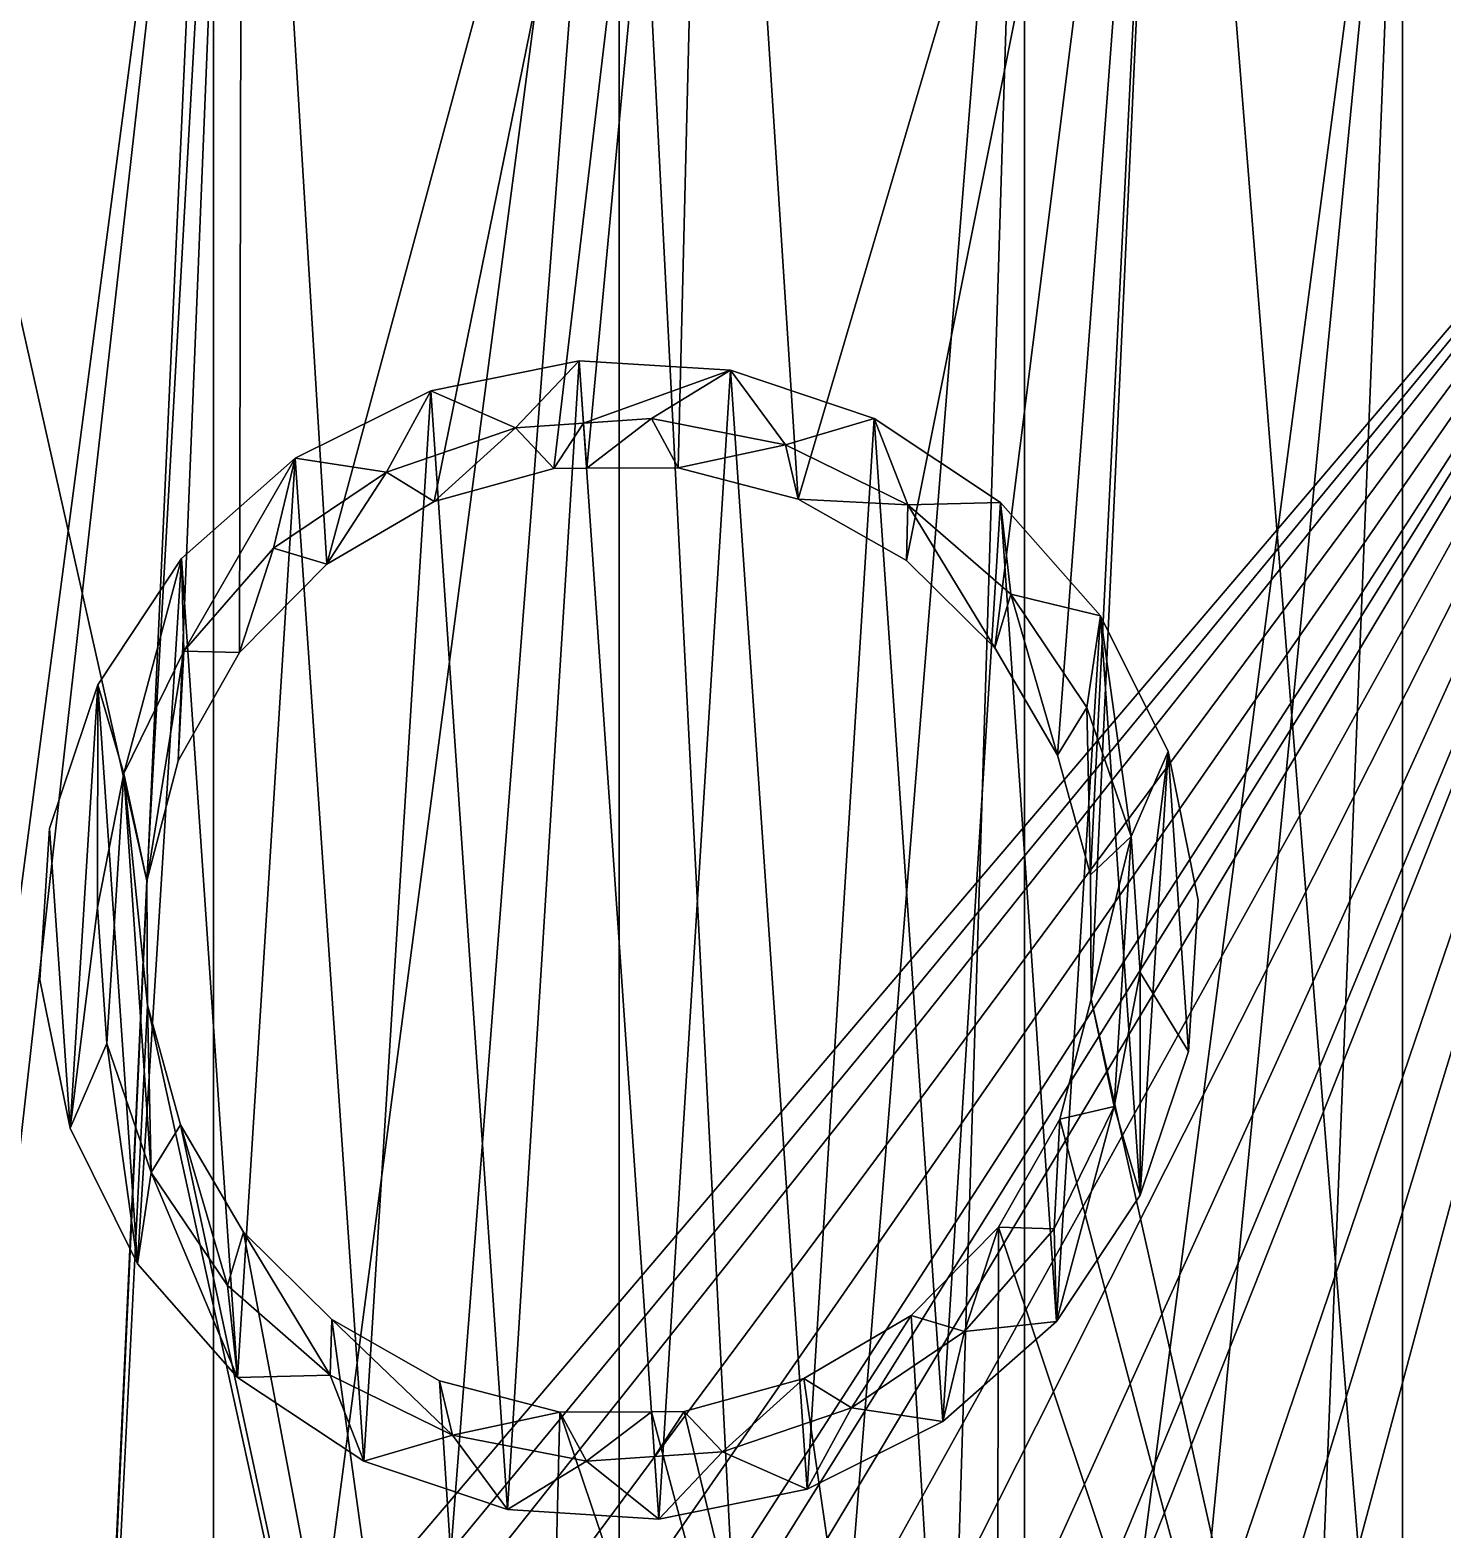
# Model space of a CAD drawing. Extents: x 3092.9 to 3123.9, y 4722.9 to 4753.9.
# Drawn here: x 3103.29 to 3115.47, y 4733.27 to 4746.2 of the extents above; entities that cross this region are included whole.
import ezdxf

# ---------------------------------------------------------------- set-up
doc = ezdxf.new("R2010")
doc.units = 0
doc.header["$MEASUREMENT"] = 0
doc.layers.add('LAYER14', color=7, linetype='Continuous')

msp = doc.modelspace()

# ---------------------------------------------------------------- linework, layer by layer
at = {"layer": 'LAYER14'}
for points in [[(3105.855, 4741.593, 15.017), (3105.129, 4753.527, 15.017), (3109.167, 4753.85, 15.017), (3105.855, 4741.593, 15.017)], [(3105.855, 4741.593, 15.017), (3109.167, 4753.85, 15.017), (3106.78, 4742.134, 15.017), (3105.855, 4741.593, 15.017)], [(3106.78, 4742.134, 15.017), (3109.167, 4753.85, 15.017), (3107.813, 4742.418, 15.017), (3106.78, 4742.134, 15.017)], [(3107.813, 4742.418, 15.017), (3109.167, 4753.85, 15.017), (3108.096, 4742.42, 15.017), (3107.813, 4742.418, 15.017)], [(3108.096, 4742.42, 15.017), (3109.167, 4753.85, 15.017), (3108.885, 4742.425, 15.017), (3108.096, 4742.42, 15.017)], [(3108.885, 4742.425, 15.017), (3109.167, 4753.85, 15.017), (3109.921, 4742.154, 15.017), (3108.885, 4742.425, 15.017)], [(3109.921, 4742.154, 15.017), (3109.167, 4753.85, 15.017), (3113.152, 4753.116, 15.017), (3109.921, 4742.154, 15.017)], [(3104.302, 4738.862, 15.017), (3101.313, 4752.169, 15.017), (3105.129, 4753.527, 15.017), (3104.302, 4738.862, 15.017)], [(3104.302, 4738.862, 15.017), (3105.129, 4753.527, 15.017), (3104.573, 4739.898, 15.017), (3104.302, 4738.862, 15.017)], [(3104.573, 4739.898, 15.017), (3105.129, 4753.527, 15.017), (3105.103, 4740.83, 15.017), (3104.573, 4739.898, 15.017)], [(3105.103, 4740.83, 15.017), (3105.129, 4753.527, 15.017), (3105.855, 4741.593, 15.017), (3105.103, 4740.83, 15.017)], [(3109.921, 4742.154, 15.017), (3113.152, 4753.116, 15.017), (3110.853, 4741.625, 15.017), (3109.921, 4742.154, 15.017)], [(3110.853, 4741.625, 15.017), (3113.152, 4753.116, 15.017), (3111.615, 4740.872, 15.017), (3110.853, 4741.625, 15.017)], [(3111.615, 4740.872, 15.017), (3113.152, 4753.116, 15.017), (3112.157, 4739.947, 15.017), (3111.615, 4740.872, 15.017)], [(3112.157, 4739.947, 15.017), (3113.152, 4753.116, 15.017), (3112.441, 4738.914, 15.017), (3112.157, 4739.947, 15.017)], [(3112.441, 4738.914, 15.017), (3113.152, 4753.116, 15.017), (3112.448, 4737.842, 15.017), (3112.441, 4738.914, 15.017)], [(3115.437, 4724.535, 15.017), (3112.448, 4737.842, 15.017), (3113.152, 4753.116, 15.017), (3115.437, 4724.535, 15.017)], [(3115.437, 4724.535, 15.017), (3113.152, 4753.116, 15.017), (3116.81, 4751.377, 15.017), (3115.437, 4724.535, 15.017)], [(3099.94, 4725.327, 15.017), (3101.313, 4752.169, 15.017), (3103.598, 4723.588, 15.017), (3099.94, 4725.327, 15.017)], [(3103.598, 4723.588, 15.017), (3101.313, 4752.169, 15.017), (3104.302, 4738.862, 15.017), (3103.598, 4723.588, 15.017)], [(3104.877, 4751.407, 17.52), (3104.877, 4725.297, 17.52), (3108.375, 4751.868, 17.52), (3104.877, 4751.407, 17.52)], [(3108.375, 4751.868, 17.52), (3104.877, 4725.297, 17.52), (3106.31, 4725.108, 17.52), (3108.375, 4751.868, 17.52)], [(3108.375, 4751.868, 17.52), (3106.31, 4725.108, 17.52), (3108.375, 4724.837, 17.52), (3108.375, 4751.868, 17.52)], [(3108.375, 4751.868, 17.52), (3108.375, 4724.837, 17.52), (3109.751, 4725.018, 17.52), (3108.375, 4751.868, 17.52)], [(3108.375, 4751.868, 17.52), (3109.751, 4725.018, 17.52), (3111.873, 4751.407, 17.52), (3108.375, 4751.868, 17.52)], [(3101.617, 4750.057, 17.52), (3101.617, 4726.647, 17.52), (3104.877, 4751.407, 17.52), (3101.617, 4750.057, 17.52)], [(3104.877, 4751.407, 17.52), (3101.617, 4726.647, 17.52), (3102.068, 4726.46, 17.52), (3104.877, 4751.407, 17.52)], [(3104.877, 4751.407, 17.52), (3102.068, 4726.46, 17.52), (3103.708, 4725.782, 17.52), (3104.877, 4751.407, 17.52)], [(3104.877, 4751.407, 17.52), (3103.708, 4725.782, 17.52), (3104.877, 4725.297, 17.52), (3104.877, 4751.407, 17.52)], [(3111.873, 4751.407, 17.52), (3109.751, 4725.018, 17.52), (3111.062, 4725.19, 17.52), (3111.873, 4751.407, 17.52)], [(3111.873, 4751.407, 17.52), (3111.062, 4725.19, 17.52), (3111.873, 4725.297, 17.52), (3111.873, 4751.407, 17.52)], [(3111.873, 4751.407, 17.52), (3111.873, 4725.297, 17.52), (3115.133, 4750.057, 17.52), (3111.873, 4751.407, 17.52)], [(3115.437, 4724.535, 15.017), (3116.81, 4751.377, 15.017), (3118.773, 4726.833, 15.017), (3115.437, 4724.535, 15.017)], [(3101.617, 4750.057, 17.019), (3101.283, 4726.904, 17.019), (3118.522, 4747.14, 17.019), (3101.617, 4750.057, 17.019)], [(3115.133, 4750.057, 17.52), (3111.873, 4725.297, 17.52), (3112.746, 4725.659, 17.52), (3115.133, 4750.057, 17.52)], [(3115.133, 4750.057, 17.52), (3112.746, 4725.659, 17.52), (3114.18, 4726.253, 17.52), (3115.133, 4750.057, 17.52)], [(3115.133, 4750.057, 17.52), (3114.18, 4726.253, 17.52), (3115.133, 4726.647, 17.52), (3115.133, 4750.057, 17.52)], [(3115.133, 4750.057, 17.52), (3115.133, 4726.647, 17.52), (3117.932, 4747.909, 17.52), (3115.133, 4750.057, 17.52)], [(3117.932, 4747.909, 17.52), (3115.133, 4726.647, 17.52), (3115.509, 4726.936, 17.52), (3117.932, 4747.909, 17.52)], [(3101.617, 4726.647, 17.019), (3118.522, 4747.14, 17.019), (3101.283, 4726.904, 17.019), (3101.617, 4726.647, 17.019)], [(3118.522, 4747.14, 17.019), (3101.617, 4726.647, 17.019), (3102.068, 4726.46, 17.019), (3118.522, 4747.14, 17.019)], [(3118.522, 4747.14, 17.019), (3102.068, 4726.46, 17.019), (3102.901, 4726.116, 17.019), (3118.522, 4747.14, 17.019)], [(3118.522, 4747.14, 17.019), (3102.901, 4726.116, 17.019), (3103.708, 4725.782, 17.019), (3118.522, 4747.14, 17.019)], [(3118.522, 4747.14, 17.019), (3103.708, 4725.782, 17.019), (3104.518, 4725.446, 17.019), (3118.522, 4747.14, 17.019)], [(3118.522, 4747.14, 17.019), (3104.518, 4725.446, 17.019), (3104.877, 4725.297, 17.019), (3118.522, 4747.14, 17.019)], [(3118.522, 4747.14, 17.019), (3104.877, 4725.297, 17.019), (3105.405, 4725.228, 17.019), (3118.522, 4747.14, 17.019)], [(3118.522, 4747.14, 17.019), (3105.405, 4725.228, 17.019), (3106.31, 4725.108, 17.019), (3118.522, 4747.14, 17.019)], [(3118.522, 4747.14, 17.019), (3106.31, 4725.108, 17.019), (3107.338, 4724.973, 17.019), (3118.522, 4747.14, 17.019)], [(3118.522, 4747.14, 17.019), (3107.338, 4724.973, 17.019), (3108.375, 4724.837, 17.019), (3118.522, 4747.14, 17.019)], [(3118.522, 4747.14, 17.019), (3108.375, 4724.837, 17.019), (3109.312, 4724.96, 17.019), (3118.522, 4747.14, 17.019)], [(3118.522, 4747.14, 17.019), (3109.312, 4724.96, 17.019), (3109.751, 4725.018, 17.019), (3118.522, 4747.14, 17.019)], [(3118.522, 4747.14, 17.019), (3109.751, 4725.018, 17.019), (3111.062, 4725.19, 17.019), (3118.522, 4747.14, 17.019)], [(3118.522, 4747.14, 17.019), (3111.062, 4725.19, 17.019), (3111.873, 4725.297, 17.019), (3118.522, 4747.14, 17.019)], [(3118.522, 4747.14, 17.019), (3111.873, 4725.297, 17.019), (3112.746, 4725.659, 17.019), (3118.522, 4747.14, 17.019)], [(3118.522, 4747.14, 17.019), (3112.746, 4725.659, 17.019), (3114.18, 4726.253, 17.019), (3118.522, 4747.14, 17.019)], [(3118.522, 4747.14, 17.019), (3114.18, 4726.253, 17.019), (3115.133, 4726.647, 17.019), (3118.522, 4747.14, 17.019)], [(3118.522, 4747.14, 17.019), (3115.133, 4726.647, 17.019), (3115.509, 4726.936, 17.019), (3118.522, 4747.14, 17.019)], [(3107.414, 4733.439, 0), (3106.751, 4743.087, 0), (3108.032, 4743.346, 0), (3107.414, 4733.439, 0)], [(3106.751, 4743.087, 1.001), (3107.482, 4742.768, 1.001), (3108.032, 4743.346, 1.001), (3106.751, 4743.087, 1.001)], [(3106.751, 4743.087, 1.001), (3108.032, 4743.346, 0), (3106.751, 4743.087, 0), (3106.751, 4743.087, 1.001)], [(3108.032, 4743.346, 0), (3106.751, 4743.087, 1.001), (3108.032, 4743.346, 1.001), (3108.032, 4743.346, 0)], [(3107.414, 4733.439, 0), (3108.032, 4743.346, 0), (3108.718, 4733.358, 0), (3107.414, 4733.439, 0)], [(3108.032, 4743.346, 1.001), (3107.482, 4742.768, 1.001), (3108.069, 4742.808, 1.001), (3108.032, 4743.346, 1.001)], [(3108.718, 4733.358, 0), (3108.032, 4743.346, 0), (3109.336, 4743.265, 0), (3108.718, 4733.358, 0)], [(3108.032, 4743.346, 1.001), (3108.069, 4742.808, 1.001), (3109.336, 4743.265, 1.001), (3108.032, 4743.346, 1.001)], [(3108.032, 4743.346, 1.001), (3109.336, 4743.265, 0), (3108.032, 4743.346, 0), (3108.032, 4743.346, 1.001)], [(3109.336, 4743.265, 0), (3108.032, 4743.346, 1.001), (3109.336, 4743.265, 1.001), (3109.336, 4743.265, 0)], [(3109.336, 4743.265, 1.001), (3108.069, 4742.808, 1.001), (3108.656, 4742.849, 1.001), (3109.336, 4743.265, 1.001)], [(3109.336, 4743.265, 1.001), (3108.656, 4742.849, 1.001), (3109.81, 4742.623, 1.001), (3109.336, 4743.265, 1.001)], [(3108.718, 4733.358, 0), (3109.336, 4743.265, 0), (3109.999, 4733.617, 0), (3108.718, 4733.358, 0)], [(3109.999, 4733.617, 0), (3109.336, 4743.265, 0), (3110.575, 4742.849, 0), (3109.999, 4733.617, 0)], [(3109.336, 4743.265, 1.001), (3109.81, 4742.623, 1.001), (3110.575, 4742.849, 1.001), (3109.336, 4743.265, 1.001)], [(3109.336, 4743.265, 1.001), (3110.575, 4742.849, 0), (3109.336, 4743.265, 0), (3109.336, 4743.265, 1.001)], [(3110.575, 4742.849, 0), (3109.336, 4743.265, 1.001), (3110.575, 4742.849, 1.001), (3110.575, 4742.849, 0)], [(3106.175, 4733.856, 0), (3105.581, 4742.506, 0), (3106.751, 4743.087, 0), (3106.175, 4733.856, 0)], [(3105.581, 4742.506, 1.001), (3106.37, 4742.387, 1.001), (3106.751, 4743.087, 1.001), (3105.581, 4742.506, 1.001)], [(3105.581, 4742.506, 1.001), (3106.751, 4743.087, 0), (3105.581, 4742.506, 0), (3105.581, 4742.506, 1.001)], [(3106.751, 4743.087, 0), (3105.581, 4742.506, 1.001), (3106.751, 4743.087, 1.001), (3106.751, 4743.087, 0)], [(3106.175, 4733.856, 0), (3106.751, 4743.087, 0), (3107.414, 4733.439, 0), (3106.175, 4733.856, 0)], [(3106.751, 4743.087, 1.001), (3106.37, 4742.387, 1.001), (3107.482, 4742.768, 1.001), (3106.751, 4743.087, 1.001)], [(3108.069, 4742.808, 2.002), (3108.096, 4742.42, 2.002), (3108.656, 4742.849, 2.002), (3108.069, 4742.808, 2.002)], [(3108.069, 4742.808, 2.002), (3108.656, 4742.849, 1.001), (3108.069, 4742.808, 1.001), (3108.069, 4742.808, 2.002)], [(3108.656, 4742.849, 1.001), (3108.069, 4742.808, 2.002), (3108.656, 4742.849, 2.002), (3108.656, 4742.849, 1.001)], [(3108.656, 4742.849, 2.002), (3108.096, 4742.42, 2.002), (3108.885, 4742.425, 2.002), (3108.656, 4742.849, 2.002)], [(3108.656, 4742.849, 2.002), (3108.885, 4742.425, 2.002), (3109.81, 4742.623, 2.002), (3108.656, 4742.849, 2.002)], [(3108.656, 4742.849, 2.002), (3109.81, 4742.623, 1.001), (3108.656, 4742.849, 1.001), (3108.656, 4742.849, 2.002)], [(3109.81, 4742.623, 1.001), (3108.656, 4742.849, 2.002), (3109.81, 4742.623, 2.002), (3109.81, 4742.623, 1.001)], [(3110.575, 4742.849, 1.001), (3109.81, 4742.623, 1.001), (3110.866, 4742.106, 1.001), (3110.575, 4742.849, 1.001)], [(3109.999, 4733.617, 0), (3110.575, 4742.849, 0), (3111.169, 4734.199, 0), (3109.999, 4733.617, 0)], [(3111.169, 4734.199, 0), (3110.575, 4742.849, 0), (3111.664, 4742.126, 0), (3111.169, 4734.199, 0)], [(3110.575, 4742.849, 1.001), (3110.866, 4742.106, 1.001), (3111.664, 4742.126, 1.001), (3110.575, 4742.849, 1.001)], [(3110.575, 4742.849, 1.001), (3111.664, 4742.126, 0), (3110.575, 4742.849, 0), (3110.575, 4742.849, 1.001)], [(3111.664, 4742.126, 0), (3110.575, 4742.849, 1.001), (3111.664, 4742.126, 1.001), (3111.664, 4742.126, 0)], [(3106.37, 4742.387, 2.002), (3106.78, 4742.134, 2.002), (3107.482, 4742.768, 2.002), (3106.37, 4742.387, 2.002)], [(3106.37, 4742.387, 2.002), (3107.482, 4742.768, 1.001), (3106.37, 4742.387, 1.001), (3106.37, 4742.387, 2.002)], [(3107.482, 4742.768, 1.001), (3106.37, 4742.387, 2.002), (3107.482, 4742.768, 2.002), (3107.482, 4742.768, 1.001)], [(3107.482, 4742.768, 2.002), (3106.78, 4742.134, 2.002), (3107.813, 4742.418, 2.002), (3107.482, 4742.768, 2.002)], [(3107.482, 4742.768, 2.002), (3107.813, 4742.418, 2.002), (3108.069, 4742.808, 2.002), (3107.482, 4742.768, 2.002)], [(3107.482, 4742.768, 2.002), (3108.069, 4742.808, 1.001), (3107.482, 4742.768, 1.001), (3107.482, 4742.768, 2.002)], [(3108.069, 4742.808, 1.001), (3107.482, 4742.768, 2.002), (3108.069, 4742.808, 2.002), (3108.069, 4742.808, 1.001)], [(3108.069, 4742.808, 2.002), (3107.813, 4742.418, 2.002), (3108.096, 4742.42, 2.002), (3108.069, 4742.808, 2.002)], [(3109.81, 4742.623, 2.002), (3108.885, 4742.425, 2.002), (3109.921, 4742.154, 2.002), (3109.81, 4742.623, 2.002)], [(3109.81, 4742.623, 2.002), (3109.921, 4742.154, 2.002), (3110.866, 4742.106, 2.002), (3109.81, 4742.623, 2.002)], [(3109.81, 4742.623, 2.002), (3110.866, 4742.106, 1.001), (3109.81, 4742.623, 1.001), (3109.81, 4742.623, 2.002)], [(3110.866, 4742.106, 1.001), (3109.81, 4742.623, 2.002), (3110.866, 4742.106, 2.002), (3110.866, 4742.106, 1.001)], [(3105.086, 4734.579, 0), (3104.601, 4741.641, 0), (3105.581, 4742.506, 0), (3105.086, 4734.579, 0)], [(3104.601, 4741.641, 1.001), (3104.621, 4740.843, 1.001), (3105.581, 4742.506, 1.001), (3104.601, 4741.641, 1.001)], [(3104.601, 4741.641, 1.001), (3105.581, 4742.506, 0), (3104.601, 4741.641, 0), (3104.601, 4741.641, 1.001)], [(3105.581, 4742.506, 0), (3104.601, 4741.641, 1.001), (3105.581, 4742.506, 1.001), (3105.581, 4742.506, 0)], [(3105.581, 4742.506, 1.001), (3104.621, 4740.843, 1.001), (3105.394, 4741.73, 1.001), (3105.581, 4742.506, 1.001)], [(3105.086, 4734.579, 0), (3105.581, 4742.506, 0), (3106.175, 4733.856, 0), (3105.086, 4734.579, 0)], [(3105.581, 4742.506, 1.001), (3105.394, 4741.73, 1.001), (3106.37, 4742.387, 1.001), (3105.581, 4742.506, 1.001)], [(3105.394, 4741.73, 2.002), (3105.855, 4741.593, 2.002), (3106.37, 4742.387, 2.002), (3105.394, 4741.73, 2.002)], [(3105.394, 4741.73, 2.002), (3106.37, 4742.387, 1.001), (3105.394, 4741.73, 1.001), (3105.394, 4741.73, 2.002)], [(3106.37, 4742.387, 1.001), (3105.394, 4741.73, 2.002), (3106.37, 4742.387, 2.002), (3106.37, 4742.387, 1.001)], [(3106.37, 4742.387, 2.002), (3105.855, 4741.593, 2.002), (3106.78, 4742.134, 2.002), (3106.37, 4742.387, 2.002)], [(3106.78, 4742.134, 15.017), (3107.813, 4742.418, 2.002), (3106.78, 4742.134, 2.002), (3106.78, 4742.134, 15.017)], [(3107.813, 4742.418, 2.002), (3106.78, 4742.134, 15.017), (3107.813, 4742.418, 15.017), (3107.813, 4742.418, 2.002)], [(3107.813, 4742.418, 15.017), (3108.096, 4742.42, 2.002), (3107.813, 4742.418, 2.002), (3107.813, 4742.418, 15.017)], [(3108.096, 4742.42, 2.002), (3107.813, 4742.418, 15.017), (3108.096, 4742.42, 15.017), (3108.096, 4742.42, 2.002)], [(3108.096, 4742.42, 15.017), (3108.885, 4742.425, 2.002), (3108.096, 4742.42, 2.002), (3108.096, 4742.42, 15.017)], [(3108.885, 4742.425, 2.002), (3108.096, 4742.42, 15.017), (3108.885, 4742.425, 15.017), (3108.885, 4742.425, 2.002)], [(3108.885, 4742.425, 15.017), (3109.921, 4742.154, 2.002), (3108.885, 4742.425, 2.002), (3108.885, 4742.425, 15.017)], [(3109.921, 4742.154, 2.002), (3108.885, 4742.425, 15.017), (3109.921, 4742.154, 15.017), (3109.921, 4742.154, 2.002)], [(3105.855, 4741.593, 15.017), (3106.78, 4742.134, 2.002), (3105.855, 4741.593, 2.002), (3105.855, 4741.593, 15.017)], [(3106.78, 4742.134, 2.002), (3105.855, 4741.593, 15.017), (3106.78, 4742.134, 15.017), (3106.78, 4742.134, 2.002)], [(3110.866, 4742.106, 2.002), (3109.921, 4742.154, 2.002), (3110.853, 4741.625, 2.002), (3110.866, 4742.106, 2.002)], [(3109.921, 4742.154, 15.017), (3110.853, 4741.625, 2.002), (3109.921, 4742.154, 2.002), (3109.921, 4742.154, 15.017)], [(3110.853, 4741.625, 2.002), (3109.921, 4742.154, 15.017), (3110.853, 4741.625, 15.017), (3110.853, 4741.625, 2.002)], [(3110.866, 4742.106, 2.002), (3110.853, 4741.625, 2.002), (3111.615, 4740.872, 2.002), (3110.866, 4742.106, 2.002)], [(3111.664, 4742.126, 1.001), (3110.866, 4742.106, 1.001), (3111.753, 4741.333, 1.001), (3111.664, 4742.126, 1.001)], [(3110.866, 4742.106, 2.002), (3111.615, 4740.872, 2.002), (3111.753, 4741.333, 2.002), (3110.866, 4742.106, 2.002)], [(3110.866, 4742.106, 2.002), (3111.753, 4741.333, 1.001), (3110.866, 4742.106, 1.001), (3110.866, 4742.106, 2.002)], [(3111.753, 4741.333, 1.001), (3110.866, 4742.106, 2.002), (3111.753, 4741.333, 2.002), (3111.753, 4741.333, 1.001)], [(3111.169, 4734.199, 0), (3111.664, 4742.126, 0), (3112.148, 4735.063, 0), (3111.169, 4734.199, 0)], [(3112.148, 4735.063, 0), (3111.664, 4742.126, 0), (3112.528, 4741.146, 0), (3112.148, 4735.063, 0)], [(3111.664, 4742.126, 1.001), (3111.753, 4741.333, 1.001), (3112.528, 4741.146, 1.001), (3111.664, 4742.126, 1.001)], [(3111.664, 4742.126, 0), (3112.528, 4741.146, 1.001), (3112.528, 4741.146, 0), (3111.664, 4742.126, 0)], [(3112.528, 4741.146, 1.001), (3111.664, 4742.126, 0), (3111.664, 4742.126, 1.001), (3112.528, 4741.146, 1.001)], [(3104.621, 4740.843, 2.002), (3105.103, 4740.83, 2.002), (3105.394, 4741.73, 2.002), (3104.621, 4740.843, 2.002)], [(3105.394, 4741.73, 2.002), (3104.621, 4740.843, 1.001), (3104.621, 4740.843, 2.002), (3105.394, 4741.73, 2.002)], [(3104.621, 4740.843, 1.001), (3105.394, 4741.73, 2.002), (3105.394, 4741.73, 1.001), (3104.621, 4740.843, 1.001)], [(3105.394, 4741.73, 2.002), (3105.103, 4740.83, 2.002), (3105.855, 4741.593, 2.002), (3105.394, 4741.73, 2.002)], [(3104.221, 4735.558, 0), (3103.879, 4740.552, 0), (3104.601, 4741.641, 0), (3104.221, 4735.558, 0)], [(3103.879, 4740.552, 1.001), (3104.104, 4739.787, 1.001), (3104.601, 4741.641, 1.001), (3103.879, 4740.552, 1.001)], [(3104.601, 4741.641, 1.001), (3103.879, 4740.552, 0), (3103.879, 4740.552, 1.001), (3104.601, 4741.641, 1.001)], [(3103.879, 4740.552, 0), (3104.601, 4741.641, 1.001), (3104.601, 4741.641, 0), (3103.879, 4740.552, 0)], [(3104.601, 4741.641, 1.001), (3104.104, 4739.787, 1.001), (3104.621, 4740.843, 1.001), (3104.601, 4741.641, 1.001)], [(3104.221, 4735.558, 0), (3104.601, 4741.641, 0), (3105.086, 4734.579, 0), (3104.221, 4735.558, 0)], [(3105.855, 4741.593, 15.017), (3105.103, 4740.83, 2.002), (3105.103, 4740.83, 15.017), (3105.855, 4741.593, 15.017)], [(3105.103, 4740.83, 2.002), (3105.855, 4741.593, 15.017), (3105.855, 4741.593, 2.002), (3105.103, 4740.83, 2.002)], [(3110.853, 4741.625, 15.017), (3111.615, 4740.872, 2.002), (3110.853, 4741.625, 2.002), (3110.853, 4741.625, 15.017)], [(3111.615, 4740.872, 2.002), (3110.853, 4741.625, 15.017), (3111.615, 4740.872, 15.017), (3111.615, 4740.872, 2.002)], [(3111.753, 4741.333, 2.002), (3111.615, 4740.872, 2.002), (3112.157, 4739.947, 2.002), (3111.753, 4741.333, 2.002)], [(3112.528, 4741.146, 1.001), (3111.753, 4741.333, 1.001), (3112.409, 4740.357, 1.001), (3112.528, 4741.146, 1.001)], [(3111.753, 4741.333, 2.002), (3112.157, 4739.947, 2.002), (3112.409, 4740.357, 2.002), (3111.753, 4741.333, 2.002)], [(3111.753, 4741.333, 1.001), (3112.409, 4740.357, 2.002), (3112.409, 4740.357, 1.001), (3111.753, 4741.333, 1.001)], [(3112.409, 4740.357, 2.002), (3111.753, 4741.333, 1.001), (3111.753, 4741.333, 2.002), (3112.409, 4740.357, 2.002)], [(3112.148, 4735.063, 0), (3112.528, 4741.146, 0), (3112.871, 4736.152, 0), (3112.148, 4735.063, 0)], [(3112.528, 4741.146, 1.001), (3112.409, 4740.357, 1.001), (3112.791, 4739.245, 1.001), (3112.528, 4741.146, 1.001)], [(3112.871, 4736.152, 0), (3112.528, 4741.146, 0), (3113.11, 4739.976, 0), (3112.871, 4736.152, 0)], [(3112.528, 4741.146, 1.001), (3112.791, 4739.245, 1.001), (3113.11, 4739.976, 1.001), (3112.528, 4741.146, 1.001)], [(3112.528, 4741.146, 0), (3113.11, 4739.976, 1.001), (3113.11, 4739.976, 0), (3112.528, 4741.146, 0)], [(3113.11, 4739.976, 1.001), (3112.528, 4741.146, 0), (3112.528, 4741.146, 1.001), (3113.11, 4739.976, 1.001)], [(3104.302, 4738.862, 2.002), (3104.621, 4740.843, 2.002), (3104.104, 4739.787, 2.002), (3104.302, 4738.862, 2.002)], [(3104.621, 4740.843, 2.002), (3104.104, 4739.787, 1.001), (3104.104, 4739.787, 2.002), (3104.621, 4740.843, 2.002)], [(3104.104, 4739.787, 1.001), (3104.621, 4740.843, 2.002), (3104.621, 4740.843, 1.001), (3104.104, 4739.787, 1.001)], [(3104.621, 4740.843, 2.002), (3104.302, 4738.862, 2.002), (3104.573, 4739.898, 2.002), (3104.621, 4740.843, 2.002)], [(3104.621, 4740.843, 2.002), (3104.573, 4739.898, 2.002), (3105.103, 4740.83, 2.002), (3104.621, 4740.843, 2.002)], [(3105.103, 4740.83, 15.017), (3104.573, 4739.898, 2.002), (3104.573, 4739.898, 15.017), (3105.103, 4740.83, 15.017)], [(3104.573, 4739.898, 2.002), (3105.103, 4740.83, 15.017), (3105.103, 4740.83, 2.002), (3104.573, 4739.898, 2.002)], [(3111.615, 4740.872, 2.002), (3112.157, 4739.947, 15.017), (3112.157, 4739.947, 2.002), (3111.615, 4740.872, 2.002)], [(3112.157, 4739.947, 15.017), (3111.615, 4740.872, 2.002), (3111.615, 4740.872, 15.017), (3112.157, 4739.947, 15.017)], [(3103.64, 4736.729, 0), (3103.462, 4739.313, 0), (3103.879, 4740.552, 0), (3103.64, 4736.729, 0)], [(3103.462, 4739.313, 1.001), (3103.64, 4736.729, 1.001), (3103.879, 4740.552, 1.001), (3103.462, 4739.313, 1.001)], [(3103.879, 4740.552, 1.001), (3103.462, 4739.313, 0), (3103.462, 4739.313, 1.001), (3103.879, 4740.552, 1.001)], [(3103.462, 4739.313, 0), (3103.879, 4740.552, 1.001), (3103.879, 4740.552, 0), (3103.462, 4739.313, 0)], [(3103.64, 4736.729, 0), (3103.879, 4740.552, 0), (3104.221, 4735.558, 0), (3103.64, 4736.729, 0)], [(3103.879, 4740.552, 1.001), (3103.64, 4736.729, 1.001), (3103.878, 4738.633, 1.001), (3103.879, 4740.552, 1.001)], [(3103.879, 4740.552, 1.001), (3103.878, 4738.633, 1.001), (3104.104, 4739.787, 1.001), (3103.879, 4740.552, 1.001)], [(3112.409, 4740.357, 2.002), (3112.157, 4739.947, 2.002), (3112.441, 4738.914, 2.002), (3112.409, 4740.357, 2.002)], [(3112.409, 4740.357, 2.002), (3112.441, 4738.914, 2.002), (3112.791, 4739.245, 2.002), (3112.409, 4740.357, 2.002)], [(3112.409, 4740.357, 1.001), (3112.791, 4739.245, 2.002), (3112.791, 4739.245, 1.001), (3112.409, 4740.357, 1.001)], [(3112.791, 4739.245, 2.002), (3112.409, 4740.357, 1.001), (3112.409, 4740.357, 2.002), (3112.791, 4739.245, 2.002)], [(3113.11, 4739.976, 1.001), (3112.791, 4739.245, 1.001), (3112.871, 4738.071, 1.001), (3113.11, 4739.976, 1.001)], [(3112.871, 4736.152, 0), (3113.11, 4739.976, 0), (3113.287, 4737.391, 0), (3112.871, 4736.152, 0)], [(3112.871, 4738.071, 1.001), (3113.287, 4737.391, 1.001), (3113.11, 4739.976, 1.001), (3112.871, 4738.071, 1.001)], [(3113.287, 4737.391, 0), (3113.11, 4739.976, 0), (3113.369, 4738.695, 0), (3113.287, 4737.391, 0)], [(3113.11, 4739.976, 1.001), (3113.287, 4737.391, 1.001), (3113.369, 4738.695, 1.001), (3113.11, 4739.976, 1.001)], [(3113.11, 4739.976, 0), (3113.369, 4738.695, 1.001), (3113.369, 4738.695, 0), (3113.11, 4739.976, 0)], [(3113.369, 4738.695, 1.001), (3113.11, 4739.976, 0), (3113.11, 4739.976, 1.001), (3113.369, 4738.695, 1.001)], [(3104.573, 4739.898, 15.017), (3104.302, 4738.862, 2.002), (3104.302, 4738.862, 15.017), (3104.573, 4739.898, 15.017)], [(3104.302, 4738.862, 2.002), (3104.573, 4739.898, 15.017), (3104.573, 4739.898, 2.002), (3104.302, 4738.862, 2.002)], [(3112.157, 4739.947, 2.002), (3112.441, 4738.914, 15.017), (3112.441, 4738.914, 2.002), (3112.157, 4739.947, 2.002)], [(3112.441, 4738.914, 15.017), (3112.157, 4739.947, 2.002), (3112.157, 4739.947, 15.017), (3112.441, 4738.914, 15.017)], [(3103.959, 4737.459, 2.002), (3104.104, 4739.787, 2.002), (3103.878, 4738.633, 2.002), (3103.959, 4737.459, 2.002)], [(3104.104, 4739.787, 2.002), (3103.878, 4738.633, 1.001), (3103.878, 4738.633, 2.002), (3104.104, 4739.787, 2.002)], [(3103.878, 4738.633, 1.001), (3104.104, 4739.787, 2.002), (3104.104, 4739.787, 1.001), (3103.878, 4738.633, 1.001)], [(3104.104, 4739.787, 2.002), (3103.959, 4737.459, 2.002), (3104.341, 4736.347, 2.002), (3104.104, 4739.787, 2.002)], [(3104.104, 4739.787, 2.002), (3104.341, 4736.347, 2.002), (3104.309, 4737.791, 2.002), (3104.104, 4739.787, 2.002)], [(3104.104, 4739.787, 2.002), (3104.309, 4737.791, 2.002), (3104.302, 4738.862, 2.002), (3104.104, 4739.787, 2.002)], [(3103.462, 4739.313, 0), (3103.64, 4736.729, 0), (3103.381, 4738.009, 0), (3103.462, 4739.313, 0)], [(3103.64, 4736.729, 1.001), (3103.462, 4739.313, 1.001), (3103.381, 4738.009, 1.001), (3103.64, 4736.729, 1.001)], [(3103.462, 4739.313, 1.001), (3103.381, 4738.009, 0), (3103.381, 4738.009, 1.001), (3103.462, 4739.313, 1.001)], [(3103.381, 4738.009, 0), (3103.462, 4739.313, 1.001), (3103.462, 4739.313, 0), (3103.381, 4738.009, 0)], [(3112.791, 4739.245, 2.002), (3112.441, 4738.914, 2.002), (3112.448, 4737.842, 2.002), (3112.791, 4739.245, 2.002)], [(3112.791, 4739.245, 2.002), (3112.448, 4737.842, 2.002), (3112.646, 4736.917, 2.002), (3112.791, 4739.245, 2.002)], [(3112.791, 4739.245, 2.002), (3112.646, 4736.917, 2.002), (3112.871, 4738.071, 2.002), (3112.791, 4739.245, 2.002)], [(3112.791, 4739.245, 1.001), (3112.871, 4738.071, 2.002), (3112.871, 4738.071, 1.001), (3112.791, 4739.245, 1.001)], [(3112.871, 4738.071, 2.002), (3112.791, 4739.245, 1.001), (3112.791, 4739.245, 2.002), (3112.871, 4738.071, 2.002)], [(3104.309, 4737.791, 15.017), (3103.598, 4723.588, 15.017), (3104.302, 4738.862, 15.017), (3104.309, 4737.791, 15.017)], [(3104.302, 4738.862, 15.017), (3104.309, 4737.791, 2.002), (3104.309, 4737.791, 15.017), (3104.302, 4738.862, 15.017)], [(3104.309, 4737.791, 2.002), (3104.302, 4738.862, 15.017), (3104.302, 4738.862, 2.002), (3104.309, 4737.791, 2.002)], [(3112.441, 4738.914, 2.002), (3112.448, 4737.842, 15.017), (3112.448, 4737.842, 2.002), (3112.441, 4738.914, 2.002)], [(3112.448, 4737.842, 15.017), (3112.441, 4738.914, 2.002), (3112.441, 4738.914, 15.017), (3112.448, 4737.842, 15.017)], [(3113.369, 4738.695, 0), (3113.287, 4737.391, 1.001), (3113.287, 4737.391, 0), (3113.369, 4738.695, 0)], [(3113.287, 4737.391, 1.001), (3113.369, 4738.695, 0), (3113.369, 4738.695, 1.001), (3113.287, 4737.391, 1.001)], [(3103.64, 4736.729, 1.001), (3103.959, 4737.459, 1.001), (3103.878, 4738.633, 1.001), (3103.64, 4736.729, 1.001)], [(3103.878, 4738.633, 2.002), (3103.959, 4737.459, 1.001), (3103.959, 4737.459, 2.002), (3103.878, 4738.633, 2.002)], [(3103.959, 4737.459, 1.001), (3103.878, 4738.633, 2.002), (3103.878, 4738.633, 1.001), (3103.959, 4737.459, 1.001)], [(3112.646, 4736.917, 1.001), (3112.871, 4736.152, 1.001), (3112.871, 4738.071, 1.001), (3112.646, 4736.917, 1.001)], [(3112.871, 4738.071, 1.001), (3112.646, 4736.917, 2.002), (3112.646, 4736.917, 1.001), (3112.871, 4738.071, 1.001)], [(3112.646, 4736.917, 2.002), (3112.871, 4738.071, 1.001), (3112.871, 4738.071, 2.002), (3112.646, 4736.917, 2.002)], [(3112.871, 4738.071, 1.001), (3112.871, 4736.152, 1.001), (3113.287, 4737.391, 1.001), (3112.871, 4738.071, 1.001)], [(3103.381, 4738.009, 1.001), (3103.64, 4736.729, 0), (3103.64, 4736.729, 1.001), (3103.381, 4738.009, 1.001)], [(3103.64, 4736.729, 0), (3103.381, 4738.009, 1.001), (3103.381, 4738.009, 0), (3103.64, 4736.729, 0)], [(3103.598, 4723.588, 15.017), (3104.309, 4737.791, 15.017), (3107.582, 4722.854, 15.017), (3103.598, 4723.588, 15.017)], [(3104.309, 4737.791, 2.002), (3104.341, 4736.347, 2.002), (3104.593, 4736.757, 2.002), (3104.309, 4737.791, 2.002)], [(3107.582, 4722.854, 15.017), (3104.309, 4737.791, 15.017), (3104.593, 4736.757, 15.017), (3107.582, 4722.854, 15.017)], [(3104.309, 4737.791, 15.017), (3104.593, 4736.757, 2.002), (3104.593, 4736.757, 15.017), (3104.309, 4737.791, 15.017)], [(3104.593, 4736.757, 2.002), (3104.309, 4737.791, 15.017), (3104.309, 4737.791, 2.002), (3104.593, 4736.757, 2.002)], [(3112.177, 4736.806, 2.002), (3112.646, 4736.917, 2.002), (3112.448, 4737.842, 2.002), (3112.177, 4736.806, 2.002)], [(3115.437, 4724.535, 15.017), (3112.177, 4736.806, 15.017), (3112.448, 4737.842, 15.017), (3115.437, 4724.535, 15.017)], [(3112.448, 4737.842, 2.002), (3112.177, 4736.806, 15.017), (3112.177, 4736.806, 2.002), (3112.448, 4737.842, 2.002)], [(3112.177, 4736.806, 15.017), (3112.448, 4737.842, 2.002), (3112.448, 4737.842, 15.017), (3112.177, 4736.806, 15.017)], [(3103.959, 4737.459, 1.001), (3103.64, 4736.729, 1.001), (3104.221, 4735.558, 1.001), (3103.959, 4737.459, 1.001)], [(3103.959, 4737.459, 1.001), (3104.221, 4735.558, 1.001), (3104.341, 4736.347, 1.001), (3103.959, 4737.459, 1.001)], [(3103.959, 4737.459, 2.002), (3104.341, 4736.347, 1.001), (3104.341, 4736.347, 2.002), (3103.959, 4737.459, 2.002)], [(3104.341, 4736.347, 1.001), (3103.959, 4737.459, 2.002), (3103.959, 4737.459, 1.001), (3104.341, 4736.347, 1.001)], [(3113.287, 4737.391, 0), (3112.871, 4736.152, 1.001), (3112.871, 4736.152, 0), (3113.287, 4737.391, 0)], [(3112.871, 4736.152, 1.001), (3113.287, 4737.391, 0), (3113.287, 4737.391, 1.001), (3112.871, 4736.152, 1.001)], [(3112.128, 4735.861, 1.001), (3112.148, 4735.063, 1.001), (3112.646, 4736.917, 1.001), (3112.128, 4735.861, 1.001)], [(3112.177, 4736.806, 2.002), (3112.128, 4735.861, 2.002), (3112.646, 4736.917, 2.002), (3112.177, 4736.806, 2.002)], [(3112.646, 4736.917, 1.001), (3112.128, 4735.861, 2.002), (3112.128, 4735.861, 1.001), (3112.646, 4736.917, 1.001)], [(3112.128, 4735.861, 2.002), (3112.646, 4736.917, 1.001), (3112.646, 4736.917, 2.002), (3112.128, 4735.861, 2.002)], [(3112.646, 4736.917, 1.001), (3112.148, 4735.063, 1.001), (3112.871, 4736.152, 1.001), (3112.646, 4736.917, 1.001)], [(3104.593, 4736.757, 2.002), (3104.341, 4736.347, 2.002), (3104.997, 4735.371, 2.002), (3104.593, 4736.757, 2.002)], [(3104.593, 4736.757, 2.002), (3104.997, 4735.371, 2.002), (3105.135, 4735.833, 2.002), (3104.593, 4736.757, 2.002)], [(3107.582, 4722.854, 15.017), (3104.593, 4736.757, 15.017), (3105.135, 4735.833, 15.017), (3107.582, 4722.854, 15.017)], [(3104.593, 4736.757, 15.017), (3105.135, 4735.833, 2.002), (3105.135, 4735.833, 15.017), (3104.593, 4736.757, 15.017)], [(3105.135, 4735.833, 2.002), (3104.593, 4736.757, 15.017), (3104.593, 4736.757, 2.002), (3105.135, 4735.833, 2.002)], [(3111.647, 4735.875, 2.002), (3112.128, 4735.861, 2.002), (3112.177, 4736.806, 2.002), (3111.647, 4735.875, 2.002)], [(3115.437, 4724.535, 15.017), (3111.647, 4735.875, 15.017), (3112.177, 4736.806, 15.017), (3115.437, 4724.535, 15.017)], [(3112.177, 4736.806, 2.002), (3111.647, 4735.875, 15.017), (3111.647, 4735.875, 2.002), (3112.177, 4736.806, 2.002)], [(3111.647, 4735.875, 15.017), (3112.177, 4736.806, 2.002), (3112.177, 4736.806, 15.017), (3111.647, 4735.875, 15.017)], [(3103.64, 4736.729, 1.001), (3104.221, 4735.558, 0), (3104.221, 4735.558, 1.001), (3103.64, 4736.729, 1.001)], [(3104.221, 4735.558, 0), (3103.64, 4736.729, 1.001), (3103.64, 4736.729, 0), (3104.221, 4735.558, 0)], [(3104.341, 4736.347, 1.001), (3104.221, 4735.558, 1.001), (3105.086, 4734.579, 1.001), (3104.341, 4736.347, 1.001)], [(3104.341, 4736.347, 1.001), (3105.086, 4734.579, 1.001), (3104.997, 4735.371, 1.001), (3104.341, 4736.347, 1.001)], [(3104.341, 4736.347, 2.002), (3104.997, 4735.371, 1.001), (3104.997, 4735.371, 2.002), (3104.341, 4736.347, 2.002)], [(3104.997, 4735.371, 1.001), (3104.341, 4736.347, 2.002), (3104.341, 4736.347, 1.001), (3104.997, 4735.371, 1.001)], [(3112.871, 4736.152, 0), (3112.148, 4735.063, 1.001), (3112.148, 4735.063, 0), (3112.871, 4736.152, 0)], [(3112.148, 4735.063, 1.001), (3112.871, 4736.152, 0), (3112.871, 4736.152, 1.001), (3112.148, 4735.063, 1.001)], [(3110.895, 4735.112, 2.002), (3111.356, 4734.974, 2.002), (3111.647, 4735.875, 2.002), (3110.895, 4735.112, 2.002)], [(3111.62, 4723.178, 15.017), (3110.895, 4735.112, 15.017), (3111.647, 4735.875, 15.017), (3111.62, 4723.178, 15.017)], [(3111.647, 4735.875, 2.002), (3110.895, 4735.112, 15.017), (3110.895, 4735.112, 2.002), (3111.647, 4735.875, 2.002)], [(3110.895, 4735.112, 15.017), (3111.647, 4735.875, 2.002), (3111.647, 4735.875, 15.017), (3110.895, 4735.112, 15.017)], [(3111.647, 4735.875, 2.002), (3111.356, 4734.974, 2.002), (3112.128, 4735.861, 2.002), (3111.647, 4735.875, 2.002)], [(3111.356, 4734.974, 1.001), (3112.148, 4735.063, 1.001), (3112.128, 4735.861, 1.001), (3111.356, 4734.974, 1.001)], [(3112.128, 4735.861, 1.001), (3111.356, 4734.974, 2.002), (3111.356, 4734.974, 1.001), (3112.128, 4735.861, 1.001)], [(3111.356, 4734.974, 2.002), (3112.128, 4735.861, 1.001), (3112.128, 4735.861, 2.002), (3111.356, 4734.974, 2.002)], [(3111.62, 4723.178, 15.017), (3111.647, 4735.875, 15.017), (3115.437, 4724.535, 15.017), (3111.62, 4723.178, 15.017)], [(3105.135, 4735.833, 2.002), (3104.997, 4735.371, 2.002), (3105.884, 4734.599, 2.002), (3105.135, 4735.833, 2.002)], [(3105.135, 4735.833, 2.002), (3105.884, 4734.599, 2.002), (3105.897, 4735.08, 2.002), (3105.135, 4735.833, 2.002)], [(3107.582, 4722.854, 15.017), (3105.135, 4735.833, 15.017), (3105.897, 4735.08, 15.017), (3107.582, 4722.854, 15.017)], [(3105.897, 4735.08, 15.017), (3105.135, 4735.833, 2.002), (3105.897, 4735.08, 2.002), (3105.897, 4735.08, 15.017)], [(3105.135, 4735.833, 2.002), (3105.897, 4735.08, 15.017), (3105.135, 4735.833, 15.017), (3105.135, 4735.833, 2.002)], [(3104.221, 4735.558, 1.001), (3105.086, 4734.579, 0), (3105.086, 4734.579, 1.001), (3104.221, 4735.558, 1.001)], [(3105.086, 4734.579, 0), (3104.221, 4735.558, 1.001), (3104.221, 4735.558, 0), (3105.086, 4734.579, 0)], [(3104.997, 4735.371, 1.001), (3105.086, 4734.579, 1.001), (3105.884, 4734.599, 1.001), (3104.997, 4735.371, 1.001)], [(3105.884, 4734.599, 2.002), (3104.997, 4735.371, 1.001), (3105.884, 4734.599, 1.001), (3105.884, 4734.599, 2.002)], [(3104.997, 4735.371, 1.001), (3105.884, 4734.599, 2.002), (3104.997, 4735.371, 2.002), (3104.997, 4735.371, 1.001)], [(3105.897, 4735.08, 2.002), (3105.884, 4734.599, 2.002), (3106.94, 4734.082, 2.002), (3105.897, 4735.08, 2.002)], [(3105.897, 4735.08, 2.002), (3106.94, 4734.082, 2.002), (3106.828, 4734.55, 2.002), (3105.897, 4735.08, 2.002)], [(3107.582, 4722.854, 15.017), (3105.897, 4735.08, 15.017), (3106.828, 4734.55, 15.017), (3107.582, 4722.854, 15.017)], [(3106.828, 4734.55, 15.017), (3105.897, 4735.08, 2.002), (3106.828, 4734.55, 2.002), (3106.828, 4734.55, 15.017)], [(3105.897, 4735.08, 2.002), (3106.828, 4734.55, 15.017), (3105.897, 4735.08, 15.017), (3105.897, 4735.08, 2.002)], [(3109.97, 4734.57, 2.002), (3110.38, 4734.318, 2.002), (3110.895, 4735.112, 2.002), (3109.97, 4734.57, 2.002)], [(3111.62, 4723.178, 15.017), (3109.97, 4734.57, 15.017), (3110.895, 4735.112, 15.017), (3111.62, 4723.178, 15.017)], [(3110.895, 4735.112, 15.017), (3109.97, 4734.57, 2.002), (3110.895, 4735.112, 2.002), (3110.895, 4735.112, 15.017)], [(3109.97, 4734.57, 2.002), (3110.895, 4735.112, 15.017), (3109.97, 4734.57, 15.017), (3109.97, 4734.57, 2.002)], [(3110.895, 4735.112, 2.002), (3110.38, 4734.318, 2.002), (3111.356, 4734.974, 2.002), (3110.895, 4735.112, 2.002)], [(3111.356, 4734.974, 1.001), (3111.169, 4734.199, 1.001), (3112.148, 4735.063, 1.001), (3111.356, 4734.974, 1.001)], [(3112.148, 4735.063, 1.001), (3111.169, 4734.199, 0), (3112.148, 4735.063, 0), (3112.148, 4735.063, 1.001)], [(3111.169, 4734.199, 0), (3112.148, 4735.063, 1.001), (3111.169, 4734.199, 1.001), (3111.169, 4734.199, 0)], [(3110.38, 4734.318, 1.001), (3111.169, 4734.199, 1.001), (3111.356, 4734.974, 1.001), (3110.38, 4734.318, 1.001)], [(3111.356, 4734.974, 2.002), (3110.38, 4734.318, 1.001), (3111.356, 4734.974, 1.001), (3111.356, 4734.974, 2.002)], [(3110.38, 4734.318, 1.001), (3111.356, 4734.974, 2.002), (3110.38, 4734.318, 2.002), (3110.38, 4734.318, 1.001)], [(3105.884, 4734.599, 1.001), (3105.086, 4734.579, 1.001), (3106.175, 4733.856, 1.001), (3105.884, 4734.599, 1.001)], [(3106.175, 4733.856, 1.001), (3105.086, 4734.579, 0), (3106.175, 4733.856, 0), (3106.175, 4733.856, 1.001)], [(3105.086, 4734.579, 0), (3106.175, 4733.856, 1.001), (3105.086, 4734.579, 1.001), (3105.086, 4734.579, 0)], [(3105.884, 4734.599, 1.001), (3106.175, 4733.856, 1.001), (3106.94, 4734.082, 1.001), (3105.884, 4734.599, 1.001)], [(3106.94, 4734.082, 2.002), (3105.884, 4734.599, 1.001), (3106.94, 4734.082, 1.001), (3106.94, 4734.082, 2.002)], [(3105.884, 4734.599, 1.001), (3106.94, 4734.082, 2.002), (3105.884, 4734.599, 2.002), (3105.884, 4734.599, 1.001)], [(3106.828, 4734.55, 2.002), (3106.94, 4734.082, 2.002), (3107.865, 4734.279, 2.002), (3106.828, 4734.55, 2.002)], [(3107.582, 4722.854, 15.017), (3106.828, 4734.55, 15.017), (3107.865, 4734.279, 15.017), (3107.582, 4722.854, 15.017)], [(3107.865, 4734.279, 15.017), (3106.828, 4734.55, 2.002), (3107.865, 4734.279, 2.002), (3107.865, 4734.279, 15.017)], [(3106.828, 4734.55, 2.002), (3107.865, 4734.279, 15.017), (3106.828, 4734.55, 15.017), (3106.828, 4734.55, 2.002)], [(3108.937, 4734.286, 2.002), (3109.267, 4733.937, 2.002), (3109.97, 4734.57, 2.002), (3108.937, 4734.286, 2.002)], [(3111.62, 4723.178, 15.017), (3108.937, 4734.286, 15.017), (3109.97, 4734.57, 15.017), (3111.62, 4723.178, 15.017)], [(3109.97, 4734.57, 15.017), (3108.937, 4734.286, 2.002), (3109.97, 4734.57, 2.002), (3109.97, 4734.57, 15.017)], [(3108.937, 4734.286, 2.002), (3109.97, 4734.57, 15.017), (3108.937, 4734.286, 15.017), (3108.937, 4734.286, 2.002)], [(3109.97, 4734.57, 2.002), (3109.267, 4733.937, 2.002), (3110.38, 4734.318, 2.002), (3109.97, 4734.57, 2.002)], [(3107.865, 4734.279, 2.002), (3108.094, 4733.856, 2.002), (3108.654, 4734.284, 2.002), (3107.865, 4734.279, 2.002)], [(3111.62, 4723.178, 15.017), (3107.865, 4734.279, 15.017), (3108.654, 4734.284, 15.017), (3111.62, 4723.178, 15.017)], [(3108.654, 4734.284, 15.017), (3107.865, 4734.279, 2.002), (3108.654, 4734.284, 2.002), (3108.654, 4734.284, 15.017)], [(3107.865, 4734.279, 2.002), (3108.654, 4734.284, 15.017), (3107.865, 4734.279, 15.017), (3107.865, 4734.279, 2.002)], [(3108.654, 4734.284, 2.002), (3108.094, 4733.856, 2.002), (3108.681, 4733.896, 2.002), (3108.654, 4734.284, 2.002)], [(3108.654, 4734.284, 2.002), (3108.681, 4733.896, 2.002), (3108.937, 4734.286, 2.002), (3108.654, 4734.284, 2.002)], [(3111.62, 4723.178, 15.017), (3108.654, 4734.284, 15.017), (3108.937, 4734.286, 15.017), (3111.62, 4723.178, 15.017)], [(3108.937, 4734.286, 15.017), (3108.654, 4734.284, 2.002), (3108.937, 4734.286, 2.002), (3108.937, 4734.286, 15.017)], [(3108.654, 4734.284, 2.002), (3108.937, 4734.286, 15.017), (3108.654, 4734.284, 15.017), (3108.654, 4734.284, 2.002)], [(3108.937, 4734.286, 2.002), (3108.681, 4733.896, 2.002), (3109.267, 4733.937, 2.002), (3108.937, 4734.286, 2.002)], [(3109.267, 4733.937, 1.001), (3109.999, 4733.617, 1.001), (3110.38, 4734.318, 1.001), (3109.267, 4733.937, 1.001)], [(3110.38, 4734.318, 2.002), (3109.267, 4733.937, 1.001), (3110.38, 4734.318, 1.001), (3110.38, 4734.318, 2.002)], [(3109.267, 4733.937, 1.001), (3110.38, 4734.318, 2.002), (3109.267, 4733.937, 2.002), (3109.267, 4733.937, 1.001)], [(3110.38, 4734.318, 1.001), (3109.999, 4733.617, 1.001), (3111.169, 4734.199, 1.001), (3110.38, 4734.318, 1.001)], [(3107.865, 4734.279, 2.002), (3106.94, 4734.082, 2.002), (3108.094, 4733.856, 2.002), (3107.865, 4734.279, 2.002)], [(3107.582, 4722.854, 15.017), (3107.865, 4734.279, 15.017), (3111.62, 4723.178, 15.017), (3107.582, 4722.854, 15.017)], [(3111.169, 4734.199, 1.001), (3109.999, 4733.617, 0), (3111.169, 4734.199, 0), (3111.169, 4734.199, 1.001)], [(3109.999, 4733.617, 0), (3111.169, 4734.199, 1.001), (3109.999, 4733.617, 1.001), (3109.999, 4733.617, 0)], [(3106.94, 4734.082, 1.001), (3106.175, 4733.856, 1.001), (3107.414, 4733.439, 1.001), (3106.94, 4734.082, 1.001)], [(3106.94, 4734.082, 1.001), (3107.414, 4733.439, 1.001), (3108.094, 4733.856, 1.001), (3106.94, 4734.082, 1.001)], [(3108.094, 4733.856, 2.002), (3106.94, 4734.082, 1.001), (3108.094, 4733.856, 1.001), (3108.094, 4733.856, 2.002)], [(3106.94, 4734.082, 1.001), (3108.094, 4733.856, 2.002), (3106.94, 4734.082, 2.002), (3106.94, 4734.082, 1.001)], [(3108.094, 4733.856, 1.001), (3108.718, 4733.358, 1.001), (3108.681, 4733.896, 1.001), (3108.094, 4733.856, 1.001)], [(3108.681, 4733.896, 2.002), (3108.094, 4733.856, 1.001), (3108.681, 4733.896, 1.001), (3108.681, 4733.896, 2.002)], [(3108.094, 4733.856, 1.001), (3108.681, 4733.896, 2.002), (3108.094, 4733.856, 2.002), (3108.094, 4733.856, 1.001)], [(3108.681, 4733.896, 1.001), (3108.718, 4733.358, 1.001), (3109.267, 4733.937, 1.001), (3108.681, 4733.896, 1.001)], [(3109.267, 4733.937, 2.002), (3108.681, 4733.896, 1.001), (3109.267, 4733.937, 1.001), (3109.267, 4733.937, 2.002)], [(3108.681, 4733.896, 1.001), (3109.267, 4733.937, 2.002), (3108.681, 4733.896, 2.002), (3108.681, 4733.896, 1.001)], [(3109.267, 4733.937, 1.001), (3108.718, 4733.358, 1.001), (3109.999, 4733.617, 1.001), (3109.267, 4733.937, 1.001)], [(3107.414, 4733.439, 1.001), (3106.175, 4733.856, 0), (3107.414, 4733.439, 0), (3107.414, 4733.439, 1.001)], [(3106.175, 4733.856, 0), (3107.414, 4733.439, 1.001), (3106.175, 4733.856, 1.001), (3106.175, 4733.856, 0)], [(3108.094, 4733.856, 1.001), (3107.414, 4733.439, 1.001), (3108.718, 4733.358, 1.001), (3108.094, 4733.856, 1.001)], [(3109.999, 4733.617, 1.001), (3108.718, 4733.358, 0), (3109.999, 4733.617, 0), (3109.999, 4733.617, 1.001)], [(3108.718, 4733.358, 0), (3109.999, 4733.617, 1.001), (3108.718, 4733.358, 1.001), (3108.718, 4733.358, 0)], [(3108.718, 4733.358, 1.001), (3107.414, 4733.439, 0), (3108.718, 4733.358, 0), (3108.718, 4733.358, 1.001)], [(3107.414, 4733.439, 0), (3108.718, 4733.358, 1.001), (3107.414, 4733.439, 1.001), (3107.414, 4733.439, 0)]]:
    msp.add_3dface(points, dxfattribs=at)

doc.saveas('drawing.dxf')
